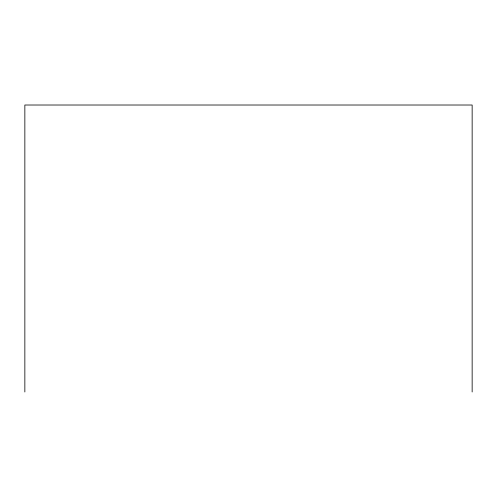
<?xml version="1.0" encoding="UTF-8"?>
<svg xmlns="http://www.w3.org/2000/svg" width="497" height="497" viewBox="0 0 497 497"><rect width="100%" height="100%" fill="white"/><g stroke="black" fill="none" stroke-linecap="round" stroke-linejoin="round"><path stroke-width="0.75" d="M472.15 391.984L472.15 105.016L24.85 105.016L24.85 391.984"/></g></svg>
